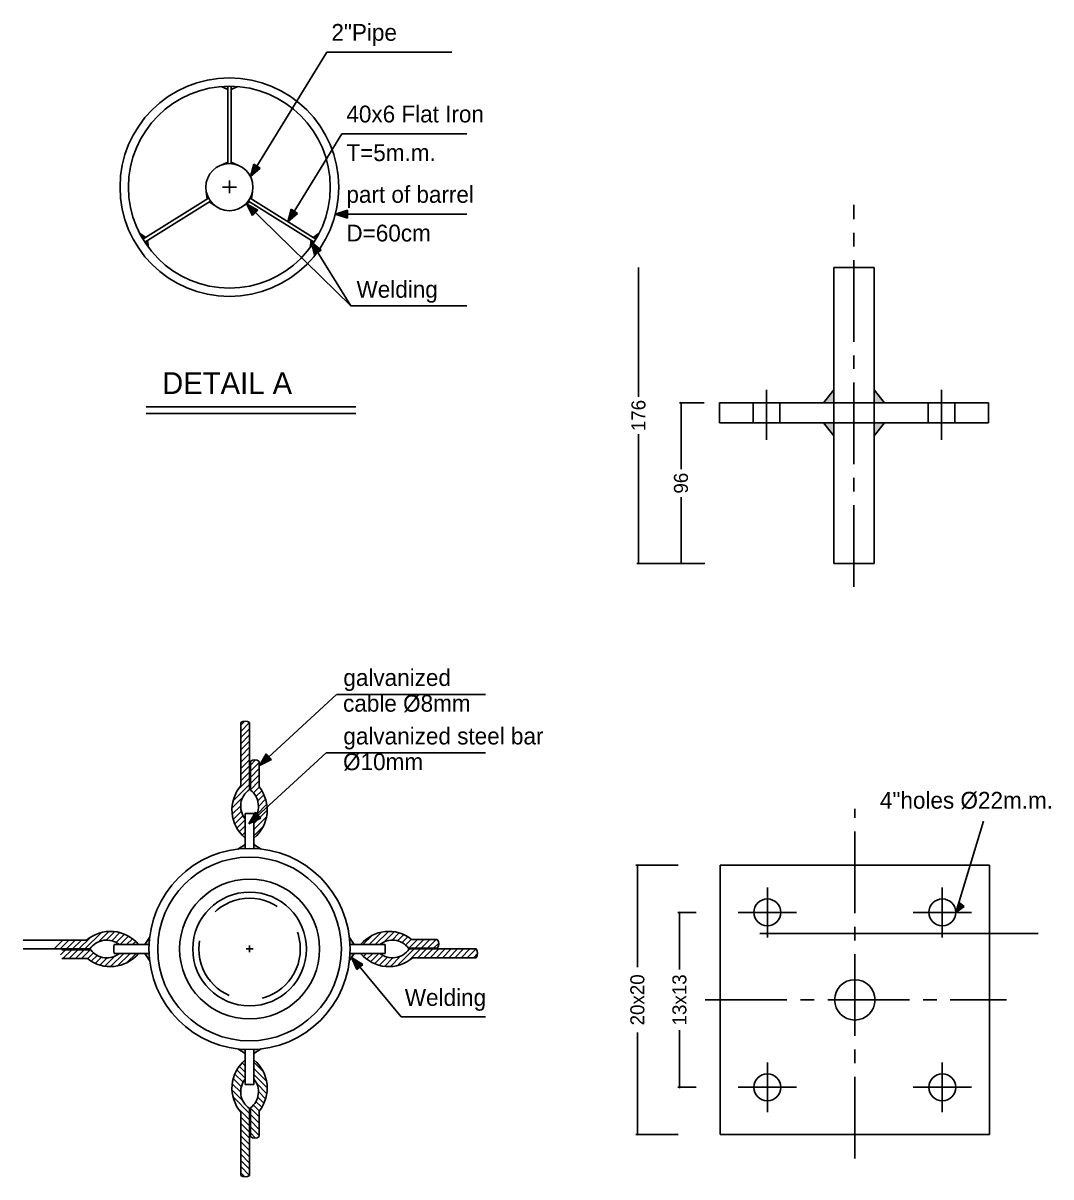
# Model space of a CAD drawing. Extents: x 152000 to 152174, y 158796 to 159332.
# Drawn here: x 152071.94 to 152100.69, y 158988.21 to 159020.49 of the extents above; entities that cross this region are included whole.
import ezdxf

# ---------------------------------------------------------------- set-up
doc = ezdxf.new("R2010")
doc.units = 0
doc.header["$LTSCALE"] = 3
doc.header["$MEASUREMENT"] = 0
doc.header["$PDMODE"] = 2
doc.header["$PDSIZE"] = 0.03
for name, pattern in [('CENTER', [2, 1.25, -0.25, 0.25, -0.25]), ('CENTER2', [28.575, 19.05, -3.175, 3.175, -3.175]), ('DASHED2', [0.375, 0.25, -0.125])]:
    doc.linetypes.add(name, pattern=pattern)
doc.layers.get('0').update_dxf_attribs({"linetype": 'CONTINUOUS'})
doc.layers.get('DEFPOINTS').update_dxf_attribs({"linetype": 'CONTINUOUS'})
for name, color, linetype in [('CENTER', 8, 'CENTER'), ('HATCH', 40, 'CONTINUOUS'), ('MECNEK', 6, 'CONTINUOUS'), ('NUMBERS', 6, 'CONTINUOUS'), ('TEXT', 7, 'CONTINUOUS')]:
    doc.layers.add(name, color=color, linetype=linetype)

# ---------------------------------------------------------------- blocks, each defined once
blk = doc.blocks.new('_OBLIQUE')
at = {"color": 0, "linetype": 'ByBlock'}
blk.add_line((-0.5, -0.5), (0.5, 0.5), dxfattribs=at)

msp = doc.modelspace()

# ---------------------------------------------------------------- hatches: boundary and pattern name
at = {"layer": 'HATCH'}
h = msp.add_hatch(color=256, dxfattribs=at)
h.paths.add_polyline_path([(152077.65871, 159018.72044, 0.01654441), (152077.47214, 159018.71115), (152077.65871, 159018.62641)])
h.paths.add_polyline_path([(152077.75282, 159018.62624), (152077.94118, 159018.711, 0.01670453), (152077.75282, 159018.72044)])
h = msp.add_hatch(color=256, dxfattribs=at)
h.paths.add_polyline_path([(152077.65871, 159016.55455), (152077.65871, 159016.59815), (152077.47214, 159016.51342, -0.07288281)])
h.paths.add_polyline_path([(152077.75282, 159016.5978), (152077.75282, 159016.55455, -0.07560547), (152077.94604, 159016.51085)])
for points in [[(152077.05965, 159015.76883), (152077.08661, 159015.56604), (152077.12357, 159015.58913, -0.07276174)], [(152077.30842, 159015.37197, -0.07347342), (152077.17344, 159015.50932), (152077.13648, 159015.48623)], [(152078.10311, 159015.37197, 0.07347342), (152078.23809, 159015.50932), (152078.27505, 159015.48623)], [(152078.35188, 159015.76883), (152078.32492, 159015.56604), (152078.28796, 159015.58913, 0.07276174)]]:
    msp.add_hatch(color=256, dxfattribs=at).paths.add_polyline_path(points)
h = msp.add_hatch(color=256, dxfattribs=at)
h.paths.add_polyline_path([(152075.19504, 159014.60601, 0.01669221), (152075.28679, 159014.44139), (152075.36728, 159014.49169)])
h.paths.add_polyline_path([(152075.4444, 159014.20695), (152075.41648, 159014.41145), (152075.33666, 159014.36157, 0.01669221)])
h = msp.add_hatch(color=256, dxfattribs=at)
h.paths.add_polyline_path([(152079.96712, 159014.20695, 0.01669221), (152080.07486, 159014.36157), (152079.99504, 159014.41145)])
h.paths.add_polyline_path([(152080.04424, 159014.49169), (152080.12474, 159014.44139, 0.01669221), (152080.21649, 159014.60601)])
h = msp.add_hatch(color=256, dxfattribs=at)
h.paths.add_polyline_path([(152094.61267, 159010.22206), (152094.32326, 159009.86452), (152094.61267, 159009.86452)])
h.paths.add_polyline_path([(152095.74202, 159010.22206), (152095.74202, 159009.86452), (152096.03143, 159009.86452)])
h.paths.add_polyline_path([(152096.03143, 159009.29984), (152095.74202, 159009.29984), (152095.74202, 159008.9423)])
h.paths.add_polyline_path([(152094.61267, 159009.29984), (152094.32326, 159009.29984), (152094.61267, 159008.9423)])
h = msp.add_hatch(color=256, dxfattribs=at)
h.paths.add_polyline_path([(152078.14824, 158997.51005), (152078.14824, 158997.39363, 0.01812486), (152077.94494, 158997.37739)])
h.paths.add_polyline_path([(152078.39293, 158997.51005), (152078.59623, 158997.37739, 0.01812486), (152078.39293, 158997.39363)])
h = msp.add_hatch(color=256, dxfattribs=at)
h.paths.add_polyline_path([(152075.34285, 158994.70466), (152075.45927, 158994.70466, -0.01812486), (152075.47551, 158994.90796)])
h.paths.add_polyline_path([(152075.34285, 158994.45997), (152075.47551, 158994.25667, -0.01812486), (152075.45927, 158994.45997)])
h = msp.add_hatch(color=256, dxfattribs=at)
h.paths.add_polyline_path([(152081.19832, 158994.45997), (152081.0819, 158994.45997, -0.01812486), (152081.06566, 158994.25667)])
h.paths.add_polyline_path([(152081.19832, 158994.70466), (152081.06566, 158994.90796, -0.01812486), (152081.0819, 158994.70466)])
h = msp.add_hatch(color=256, dxfattribs=at)
h.paths.add_polyline_path([(152078.14824, 158991.65458), (152078.14824, 158991.77099, -0.01812486), (152077.94494, 158991.78724)])
h.paths.add_polyline_path([(152078.39293, 158991.65458), (152078.59623, 158991.78724, -0.01812486), (152078.39293, 158991.77099)])
at = {"layer": 'TEXT'}
for points in [[(152078.29481, 159016.19246), (152078.56824, 159016.42626), (152078.38623, 159016.54041)], [(152078.35028, 159015.10694), (152078.50326, 159015.25779), (152078.1857, 159015.42685)], [(152079.3423, 159014.93031), (152079.61573, 159015.16411), (152079.43372, 159015.27826)], [(152080.6685, 159015.13739), (152081.01301, 159015.03378), (152081.01063, 159015.24861)], [(152080.08888, 159014.01661), (152080.27089, 159014.13076), (152079.99746, 159014.36456)], [(152078.88664, 158999.87941), (152078.73393, 159000.04252), (152078.54961, 158999.71693)], [(152078.58987, 158998.24334), (152078.43716, 158998.40646), (152078.25284, 158998.08086)], [(152098.02381, 158995.60592), (152098.26143, 158995.76831), (152098.1265, 158995.87478)], [(152081.12463, 158994.34704), (152081.27418, 158994.00408), (152081.44298, 158994.15047)]]:
    msp.add_hatch(color=2, dxfattribs=at).paths.add_polyline_path(points)

# ---------------------------------------------------------------- linework, layer by layer
at = {"color": 8, "linetype": 'ByBlock'}
for p, q in [((152089.15057, 159013.64786), (152089.15057, 159010.02713)), ((152090.98808, 159009.86452), (152090.29237, 159009.86452)), ((152090.33943, 159009.86452), (152090.33943, 159008.00474)), ((152089.15057, 159005.36592), (152089.15057, 159008.98665)), ((152090.33943, 159005.36592), (152090.33943, 159007.22569)), ((152090.42704, 159005.36592), (152089.10351, 159005.36592)), ((152091.00533, 159005.36592), (152090.29237, 159005.36592)), ((152090.2567, 158996.9235), (152089.07282, 158996.9235)), ((152089.11988, 158996.9235), (152089.11988, 158994.07135)), ((152090.76074, 158995.60592), (152090.24886, 158995.60592)), ((152090.29592, 158995.60592), (152090.29592, 158994.006)), ((152090.29592, 158990.71204), (152090.29592, 158992.31196)), ((152089.11988, 158989.39446), (152089.11988, 158992.24661)), ((152090.76074, 158990.71204), (152090.24886, 158990.71204)), ((152090.2567, 158989.39446), (152089.07282, 158989.39446))]:
    msp.add_line(p, q, dxfattribs=at)
at = {"layer": 'CENTER', "linetype": 'CENTER2', "ltscale": 5}
for p, q in [((152092.75348, 158994.90737), (152092.75348, 158996.30447)), ((152097.64736, 158994.90737), (152097.64736, 158996.30447)), ((152091.93994, 158995.60592), (152093.56702, 158995.60592)), ((152096.83382, 158995.60592), (152098.4609, 158995.60592)), ((152092.75348, 158990.01349), (152092.75348, 158991.41059)), ((152097.64736, 158990.01349), (152097.64736, 158991.41059)), ((152091.93994, 158990.71204), (152093.56702, 158990.71204)), ((152096.83382, 158990.71204), (152098.4609, 158990.71204))]:
    msp.add_line(p, q, dxfattribs=at)
at = {"layer": 'DEFPOINTS', "color": 0, "linetype": 'ByBlock'}
for p in [(152091.0273, 159009.86452), (152089.15057, 159005.36592), (152090.33943, 159005.36592), (152090.46625, 159005.36592), (152091.04454, 159005.36592), (152090.29592, 158996.9235), (152090.29592, 158995.60592), (152090.79996, 158995.60592), (152090.79996, 158990.71204), (152089.11988, 158989.39446), (152090.29592, 158989.39446)]:
    msp.add_point(p, dxfattribs=at)
at = {"layer": 'HATCH'}
for p, q in [((152078.13999, 159000.95909), (152078.02589, 159000.84499)), ((152078.27059, 159000.91666), (152078.02589, 159000.67196)), ((152078.27059, 159000.74363), (152078.02589, 159000.49894)), ((152078.27059, 159000.57061), (152078.02589, 159000.32591)), ((152078.27059, 159000.39758), (152078.02589, 159000.15289)), ((152078.27059, 159000.22456), (152078.02589, 158999.97986)), ((152078.27059, 159000.05153), (152078.02589, 158999.80684)), ((152078.27059, 158999.87851), (152078.02589, 158999.63381)), ((152078.27059, 158999.70548), (152078.02589, 158999.46079)), ((152078.43779, 158999.87269), (152078.29505, 158999.72995)), ((152078.53975, 158999.80162), (152078.29505, 158999.55693)), ((152078.27059, 158999.35943), (152077.93748, 158999.02633)), ((152078.27059, 158999.53246), (152078.02589, 158999.28776)), ((152078.53975, 158999.6286), (152078.29505, 158999.3839)), ((152078.53975, 158999.45557), (152078.29505, 158999.21088)), ((152078.27059, 158999.18641), (152077.80728, 158998.72311)), ((152078.53975, 158999.28255), (152078.29505, 158999.03785)), ((152078.54248, 158999.11226), (152078.37773, 158998.94751)), ((152078.07492, 158998.81772), (152077.778, 158998.5208)), ((152078.61364, 158999.01039), (152078.44956, 158998.84631)), ((152078.6735, 158998.89723), (152078.49958, 158998.7233)), ((152078.72064, 158998.77134), (152078.51921, 158998.56991)), ((152078.02217, 158998.59194), (152077.78431, 158998.35409)), ((152078.04022, 158998.43697), (152077.81241, 158998.20916)), ((152078.76412, 158998.46877), (152078.39293, 158998.09758)), ((152078.75248, 158998.63016), (152078.47004, 158998.34772)), ((152078.08891, 158998.31264), (152077.85659, 158998.08031)), ((152078.14824, 158998.19894), (152077.9139, 158997.9646)), ((152078.74443, 158998.27606), (152078.39293, 158997.92456)), ((152078.14824, 158998.02591), (152077.98275, 158997.86043)), ((152078.14824, 158997.85289), (152078.0623, 158997.76695)), ((152078.65251, 158998.01111), (152078.39293, 158997.75153)), ((152073.49346, 158994.58231), (152073.82657, 158994.91542)), ((152073.66649, 158994.58231), (152074.12979, 158995.04561)), ((152074.03518, 158994.77797), (152074.3321, 158995.07489)), ((152074.26096, 158994.83073), (152074.49881, 158995.06859)), ((152074.41593, 158994.81267), (152074.64373, 158995.04048)), ((152074.54026, 158994.76399), (152074.77259, 158994.99631)), ((152074.65396, 158994.70466), (152074.8883, 158994.939)), ((152074.82698, 158994.70466), (152074.99247, 158994.87014)), ((152081.69938, 158994.96423), (152081.43981, 158994.70466)), ((152081.96433, 158995.05616), (152081.61283, 158994.70466)), ((152082.15705, 158995.07585), (152081.78586, 158994.70466)), ((152082.31843, 158995.06421), (152082.03599, 158994.78177)), ((152082.45961, 158995.03236), (152082.25819, 158994.83094)), ((152082.5855, 158994.98523), (152082.41157, 158994.8113)), ((152082.69867, 158994.92537), (152082.53459, 158994.76129)), ((152082.80053, 158994.85421), (152082.63578, 158994.68946)), ((152082.97082, 158994.85148), (152082.72613, 158994.60678)), ((152083.14385, 158994.85148), (152082.89915, 158994.60678)), ((152083.31687, 158994.85148), (152083.07218, 158994.60678)), ((152083.4899, 158994.85148), (152083.2452, 158994.60678)), ((152072.80137, 158994.58231), (152073.04606, 158994.82701)), ((152072.97439, 158994.58231), (152073.21908, 158994.82701)), ((152072.98021, 158994.41511), (152073.12295, 158994.55784)), ((152073.05128, 158994.31315), (152073.29597, 158994.55784)), ((152073.14741, 158994.58231), (152073.39211, 158994.82701)), ((152073.2243, 158994.31315), (152073.46899, 158994.55784)), ((152073.32044, 158994.58231), (152073.56513, 158994.82701)), ((152073.39733, 158994.31315), (152073.64202, 158994.55784)), ((152073.57035, 158994.31315), (152073.81504, 158994.55784)), ((152075.00001, 158994.70466), (152075.08595, 158994.7906)), ((152082.87468, 158994.58231), (152082.41138, 158994.11901)), ((152083.04771, 158994.58231), (152082.7146, 158994.24921)), ((152083.22073, 158994.58231), (152082.97604, 158994.33762)), ((152083.39376, 158994.58231), (152083.14906, 158994.33762)), ((152083.56678, 158994.58231), (152083.32209, 158994.33762)), ((152083.56096, 158994.74952), (152083.41823, 158994.60678)), ((152083.73981, 158994.58231), (152083.49511, 158994.33762)), ((152083.91283, 158994.58231), (152083.66814, 158994.33762)), ((152084.08586, 158994.58231), (152083.84116, 158994.33762)), ((152084.25888, 158994.58231), (152084.01419, 158994.33762)), ((152084.4319, 158994.58231), (152084.18721, 158994.33762)), ((152084.60493, 158994.58231), (152084.36024, 158994.33762)), ((152073.74064, 158994.31042), (152073.90539, 158994.47517)), ((152073.8425, 158994.23925), (152074.00658, 158994.40333)), ((152073.95567, 158994.1794), (152074.1296, 158994.35332)), ((152074.08156, 158994.13226), (152074.28299, 158994.33369)), ((152074.22274, 158994.10042), (152074.50518, 158994.38285)), ((152074.38413, 158994.08878), (152074.75531, 158994.45997)), ((152074.57684, 158994.10847), (152074.92834, 158994.45997)), ((152074.84179, 158994.20039), (152075.10136, 158994.45997)), ((152081.54116, 158994.45997), (152081.45522, 158994.37402)), ((152081.71419, 158994.45997), (152081.5487, 158994.29448)), ((152081.88721, 158994.45997), (152081.65287, 158994.22563)), ((152082.00091, 158994.40064), (152081.76858, 158994.16831)), ((152082.12525, 158994.35195), (152081.89744, 158994.12414)), ((152082.28021, 158994.33389), (152082.04236, 158994.09604)), ((152082.506, 158994.38665), (152082.20908, 158994.08973)), ((152084.64736, 158994.45172), (152084.53326, 158994.33762)), ((152078.14824, 158991.13871), (152077.98275, 158991.3042)), ((152078.14824, 158991.31173), (152078.0623, 158991.39768)), ((152078.65251, 158991.15352), (152078.39293, 158991.41309)), ((152078.08891, 158990.85199), (152077.85659, 158991.08431)), ((152078.14824, 158990.96569), (152077.9139, 158991.20002)), ((152078.74443, 158990.88857), (152078.39293, 158991.24007)), ((152078.76412, 158990.69585), (152078.39293, 158991.06704)), ((152078.07492, 158990.3469), (152077.778, 158990.64382)), ((152078.02217, 158990.57268), (152077.78431, 158990.81054)), ((152078.04022, 158990.72765), (152077.81241, 158990.95546)), ((152078.75248, 158990.53447), (152078.47004, 158990.8169)), ((152078.27059, 158989.97822), (152077.80728, 158990.44152)), ((152078.61364, 158990.15423), (152078.44956, 158990.31831)), ((152078.6735, 158990.2674), (152078.49958, 158990.44132)), ((152078.72064, 158990.39329), (152078.51921, 158990.59471)), ((152078.27059, 158989.80519), (152077.93748, 158990.1383)), ((152078.53975, 158989.88208), (152078.29505, 158990.12677)), ((152078.54248, 158990.05237), (152078.37773, 158990.21712)), ((152078.27059, 158989.63217), (152078.02589, 158989.87686)), ((152078.27059, 158989.45914), (152078.02589, 158989.70383)), ((152078.53975, 158989.70905), (152078.29505, 158989.95375)), ((152078.53975, 158989.53603), (152078.29505, 158989.78072)), ((152078.27059, 158989.28612), (152078.02589, 158989.53081)), ((152078.27059, 158989.11309), (152078.02589, 158989.35779)), ((152078.53975, 158989.363), (152078.29505, 158989.6077)), ((152078.43779, 158989.29194), (152078.29505, 158989.43467)), ((152078.27059, 158988.94007), (152078.02589, 158989.18476)), ((152078.27059, 158988.76704), (152078.02589, 158989.01174)), ((152078.27059, 158988.59402), (152078.02589, 158988.83871)), ((152078.27059, 158988.42099), (152078.02589, 158988.66569)), ((152078.27059, 158988.24797), (152078.02589, 158988.49266)), ((152078.13999, 158988.20554), (152078.02589, 158988.31964))]:
    msp.add_line(p, q, dxfattribs=at)
at = {"layer": 'MECNEK'}
for p, q in [((152077.65869, 159018.62642), (152077.47214, 159018.71115)), ((152077.65871, 159016.55455), (152077.65871, 159018.72044)), ((152077.75282, 159016.55455), (152077.75282, 159018.72044)), ((152077.75282, 159018.62624), (152077.94104, 159018.71094)), ((152077.65869, 159016.59815), (152077.47214, 159016.51342)), ((152077.75282, 159016.5978), (152077.94604, 159016.51085)), ((152077.90165, 159015.89744), (152077.51731, 159015.89744)), ((152077.70576, 159015.72964), (152077.70576, 159016.08475)), ((152077.12357, 159015.58913), (152075.28646, 159014.44118)), ((152077.17344, 159015.50932), (152075.33633, 159014.36137)), ((152077.08661, 159015.56604), (152077.05961, 159015.76914)), ((152078.23809, 159015.50932), (152080.0752, 159014.36137)), ((152078.28796, 159015.58913), (152080.12507, 159014.44118)), ((152078.32492, 159015.56604), (152078.35192, 159015.76914)), ((152077.13648, 159015.48623), (152077.30842, 159015.37197)), ((152078.27505, 159015.48623), (152078.10311, 159015.37197)), ((152075.36575, 159014.49271), (152075.19504, 159014.60601)), ((152080.04578, 159014.49271), (152080.21649, 159014.60601)), ((152075.41648, 159014.41145), (152075.4444, 159014.20695)), ((152079.99504, 159014.41145), (152079.96712, 159014.20695)), ((152094.61267, 159005.36592), (152094.61267, 159013.64786)), ((152094.61267, 159013.64786), (152095.74202, 159013.64786)), ((152095.74202, 159005.36592), (152095.74202, 159013.64786)), ((152094.61267, 159010.22206), (152094.32326, 159009.86452)), ((152095.74202, 159010.22206), (152096.03143, 159009.86452)), ((152091.41282, 159009.86452), (152098.94187, 159009.86452)), ((152091.41282, 159009.86452), (152091.41282, 159009.29984)), ((152098.94187, 159009.86452), (152098.94187, 159009.29984)), ((152091.41282, 159009.29984), (152098.94187, 159009.29984)), ((152094.61267, 159008.9423), (152094.32326, 159009.29984)), ((152095.74202, 159008.9423), (152096.03143, 159009.29984)), ((152094.61267, 159005.36592), (152095.74202, 159005.36592)), ((152078.02589, 158999.14512), (152078.02589, 159000.91755)), ((152078.27059, 158999.0469), (152078.27059, 159000.91755)), ((152078.29505, 158999.02315), (152078.29505, 158999.83202)), ((152078.53975, 158999.11569), (152078.53975, 158999.83202)), ((152078.14824, 158997.39363), (152078.14824, 158998.37309)), ((152078.39293, 158997.39363), (152078.39293, 158998.37309)), ((152078.14824, 158997.51005), (152077.94494, 158997.37739)), ((152078.39293, 158997.51005), (152078.59623, 158997.37739)), ((152091.4359, 158996.9235), (152091.4359, 158989.39446)), ((152091.4359, 158996.9235), (152098.96494, 158996.9235)), ((152098.96494, 158996.9235), (152098.96494, 158989.39446)), ((152075.34285, 158994.70466), (152075.47551, 158994.90796)), ((152081.19832, 158994.70466), (152081.06566, 158994.90796)), ((152082.80396, 158994.85148), (152083.52029, 158994.85148)), ((152073.70777, 158994.82701), (152071.93535, 158994.82701)), ((152073.806, 158994.58231), (152071.93535, 158994.58231)), ((152073.82975, 158994.55784), (152073.02088, 158994.55784)), ((152075.45927, 158994.70466), (152074.4798, 158994.70466)), ((152078.37245, 158994.58231), (152078.17259, 158994.58231)), ((152078.27059, 158994.49505), (152078.27059, 158994.67971)), ((152081.0819, 158994.70466), (152082.06137, 158994.70466)), ((152082.71142, 158994.60678), (152083.52029, 158994.60678)), ((152082.73517, 158994.58231), (152084.60582, 158994.58231)), ((152073.73721, 158994.31315), (152073.02088, 158994.31315)), ((152075.45927, 158994.45997), (152074.4798, 158994.45997)), ((152075.34285, 158994.45997), (152075.47551, 158994.25667)), ((152081.19832, 158994.45997), (152081.06566, 158994.25667)), ((152081.0819, 158994.45997), (152082.06137, 158994.45997)), ((152082.8334, 158994.33762), (152084.60582, 158994.33762)), ((152078.14824, 158991.65458), (152077.94494, 158991.78724)), ((152078.14824, 158991.77099), (152078.14824, 158990.79153)), ((152078.39293, 158991.65458), (152078.59623, 158991.78724)), ((152078.39293, 158991.77099), (152078.39293, 158990.79153)), ((152078.02589, 158990.0195), (152078.02589, 158988.24708)), ((152078.27059, 158990.11772), (152078.27059, 158988.24708)), ((152078.29505, 158990.14147), (152078.29505, 158989.33261)), ((152078.53975, 158990.04894), (152078.53975, 158989.33261)), ((152091.4359, 158989.39446), (152098.96494, 158989.39446))]:
    msp.add_line(p, q, dxfattribs=at)
at = {"layer": 'MECNEK', "linetype": 'DASHED2', "ltscale": 1.2}
for p, q in [((152092.35395, 159009.29984), (152092.35395, 159009.86452)), ((152093.10686, 159009.29984), (152093.10686, 159009.86452)), ((152097.24783, 159009.29984), (152097.24783, 159009.86452)), ((152098.00074, 159009.29984), (152098.00074, 159009.86452))]:
    msp.add_line(p, q, dxfattribs=at)
at = {"layer": 'MECNEK'}
for centre, radius in [((152077.70576, 159015.89744), 3.05867), ((152077.70576, 159015.89744), 2.82339), ((152077.70576, 159015.89744), 0.65879), ((152078.27059, 158994.58231), 2.81398), ((152078.27059, 158994.58231), 2.56929), ((152078.27059, 158994.58231), 1.95755), ((152078.27059, 158994.58231), 1.59051), ((152092.75348, 158995.60592), 0.37645), ((152097.64736, 158995.60592), 0.37645), ((152095.20042, 158993.15898), 0.56468), ((152092.75348, 158990.71204), 0.37645), ((152097.64736, 158990.71204), 0.37645)]:
    msp.add_circle(centre, radius, dxfattribs=at)
at = {"layer": 'MECNEK', "linetype": 'DASHED2', "ltscale": 2.5}
msp.add_circle((152078.27059, 158994.58231), 1.41922, dxfattribs=at)
at = {"layer": 'MECNEK'}
for centre, radius, start, end in [((152078.14824, 159000.75896), 0.20029, 52.349829, 127.650171), ((152078.4174, 158999.67343), 0.20029, 52.349829, 127.650171), ((152078.80091, 158998.47603), 1.02388, 139.194972, 230.398453), ((152078.58641, 158998.57915), 0.56439, 124.027173, 219.071142), ((152077.74026, 158998.47603), 1.02388, 309.601547, 38.66279), ((152077.96241, 158998.57659), 0.55684, 320.637525, 53.317818), ((152078.27059, 158994.58231), 3.79275, 88.151428, 91.848572), ((152074.37687, 158994.05199), 1.02388, 39.601547, 130.805028), ((152082.1643, 158994.05199), 1.02388, 51.33721, 140.398453), ((152083.36171, 158994.72913), 0.20029, 322.349829, 37.650171), ((152074.27375, 158994.26649), 0.56439, 50.928858, 145.972827), ((152074.27631, 158994.89049), 0.55684, 216.682182, 309.362475), ((152078.27059, 158994.58231), 3.79275, 178.151428, 181.848572), ((152082.26486, 158994.27414), 0.55684, 36.682182, 129.362475), ((152082.26742, 158994.89814), 0.56439, 230.928858, 325.972827), ((152078.27059, 158994.58231), 3.79275, 358.151428, 1.848572), ((152084.44724, 158994.45997), 0.20029, 322.349829, 37.650171), ((152074.37687, 158995.11264), 1.02388, 231.33721, 320.398453), ((152082.1643, 158995.11264), 1.02388, 219.601547, 310.805028), ((152078.80091, 158990.6886), 1.02388, 129.601547, 220.805028), ((152077.74026, 158990.6886), 1.02388, 321.33721, 50.398453), ((152078.58641, 158990.58547), 0.56439, 140.928858, 235.972827), ((152078.27059, 158994.58231), 3.79275, 268.151428, 271.848572), ((152077.96241, 158990.58804), 0.55684, 306.682182, 39.362475), ((152078.4174, 158989.49119), 0.20029, 232.349829, 307.650171), ((152078.14824, 158988.40566), 0.20029, 232.349829, 307.650171)]:
    msp.add_arc(centre, radius, start, end, dxfattribs=at)
at = {"layer": 'NUMBERS', "color": 8, "linetype": 'CENTER2', "ltscale": 0.04}
for p, q in [((152095.17734, 159004.71462), (152095.17734, 159015.40672)), ((152092.73041, 159008.82566), (152092.73041, 159010.22276)), ((152097.62428, 159008.82566), (152097.62428, 159010.22276)), ((152095.20042, 158988.72372), (152095.20042, 158998.50503)), ((152091.01273, 158993.15898), (152099.4453, 158993.15898))]:
    msp.add_line(p, q, dxfattribs=at)
at = {"layer": 'TEXT', "color": 2}
for p, q in [((152080.43582, 159019.67018), (152078.29481, 159016.19246)), ((152080.43582, 159019.67018), (152083.92865, 159019.67018)), ((152080.85412, 159017.38602), (152079.3423, 159014.93031)), ((152080.85412, 159017.38602), (152084.34695, 159017.38602)), ((152078.38623, 159016.54041), (152078.56824, 159016.42626)), ((152078.29481, 159016.19246), (152078.56824, 159016.42626)), ((152081.09845, 159012.57618), (152078.1857, 159015.42685)), ((152078.1857, 159015.42685), (152078.50326, 159015.25779)), ((152078.1857, 159015.42685), (152078.35028, 159015.10694)), ((152078.35028, 159015.10694), (152078.50326, 159015.25779)), ((152079.3423, 159014.93031), (152079.43372, 159015.27826)), ((152079.43372, 159015.27826), (152079.61573, 159015.16411)), ((152080.6685, 159015.13739), (152081.01063, 159015.24861)), ((152081.01063, 159015.24861), (152081.01301, 159015.03378)), ((152079.3423, 159014.93031), (152079.61573, 159015.16411)), ((152080.6685, 159015.13739), (152084.34695, 159015.13739)), ((152080.6685, 159015.13739), (152081.01301, 159015.03378)), ((152081.09845, 159012.57618), (152079.99746, 159014.36456)), ((152079.99746, 159014.36456), (152080.08888, 159014.01661)), ((152079.99746, 159014.36456), (152080.27089, 159014.13076)), ((152080.08888, 159014.01661), (152080.27089, 159014.13076)), ((152081.09845, 159012.57618), (152084.34695, 159012.57618)), ((152075.38164, 159009.74703), (152081.24613, 159009.74703)), ((152075.38164, 159009.56273), (152081.24613, 159009.56273)), ((152080.70219, 159001.6988), (152078.54961, 158999.71693)), ((152084.87384, 159001.70391), (152080.70774, 159001.70391)), ((152080.41097, 159000.06784), (152078.25284, 158998.08086)), ((152078.54961, 158999.71693), (152078.73393, 159000.04252)), ((152078.88664, 158999.87941), (152078.73393, 159000.04252)), ((152084.87384, 159000.06784), (152080.41097, 159000.06784)), ((152078.54961, 158999.71693), (152078.88664, 158999.87941)), ((152078.25284, 158998.08086), (152078.43716, 158998.40646)), ((152078.58987, 158998.24334), (152078.43716, 158998.40646)), ((152078.25284, 158998.08086), (152078.58987, 158998.24334)), ((152098.80163, 158998.16147), (152098.02381, 158995.60592)), ((152098.02381, 158995.60592), (152098.1265, 158995.87478)), ((152098.1265, 158995.87478), (152098.26143, 158995.76831)), ((152098.02381, 158995.60592), (152098.26143, 158995.76831)), ((152100.32457, 158995.01533), (152092.54663, 158995.01533)), ((152081.12463, 158994.34704), (152081.27418, 158994.00408)), ((152081.12463, 158994.34704), (152081.44298, 158994.15047)), ((152082.51032, 158992.68612), (152081.24374, 158994.21393)), ((152081.44298, 158994.15047), (152081.27418, 158994.00408)), ((152084.87384, 158992.68612), (152082.51032, 158992.68612))]:
    msp.add_line(p, q, dxfattribs=at)
at = {"layer": 'TEXT', "color": 5}
msp.add_line((152078.29481, 159016.19246), (152078.38623, 159016.54041), dxfattribs=at)

# ---------------------------------------------------------------- block references
at = {"color": 8, "linetype": 'ByBlock', "xscale": 0.03921375878615901, "yscale": 0.03921375878615901, "zscale": 0.03921375878615901}
for p, rotation in [((152090.33943, 159009.86452), 90), ((152089.15057, 159005.36592), 270), ((152090.33943, 159005.36592), 270), ((152089.11988, 158996.9235), 90), ((152090.29592, 158995.60592), 90), ((152090.29592, 158990.71204), 270), ((152089.11988, 158989.39446), 270)]:
    msp.add_blockref('_OBLIQUE', p, dxfattribs=dict(at, rotation=rotation))

# ---------------------------------------------------------------- texts
at = {"color": 4, "linetype": 'Continuous'}
msp.add_text('DETAIL A ', height=0.611735, dxfattribs=at).set_placement((152075.82405, 159010.10891))
at = {"color": 0, "linetype": 'ByBlock', "char_height": 0.392138, "attachment_point": 5, "rotation": 90}
for s, insert in [('\\A1;176', (152089.15057, 159009.50689)), ('\\A1;96', (152090.33943, 159007.61522)), ('\\A1;20x20', (152089.11988, 158993.15898)), ('\\A1;13x13', (152090.29592, 158993.15898))]:
    msp.add_mtext(s, dxfattribs=dict(at, insert=insert))
at = {"layer": 'TEXT', "color": 0}
for s, height, p in [('2"Pipe', 0.470565, (152080.56063, 159019.99199)), ('40x6 Flat Iron', 0.4705651, (152080.97894, 159017.70782)), ('T=5m.m.', 0.470565, (152080.97894, 159016.62589)), ('part of barrel', 0.4705651, (152080.97894, 159015.4592)), ('D=60cm', 0.470565, (152080.97894, 159014.37726)), ('Welding', 0.470565, (152081.26251, 159012.80351)), ('galvanized', 0.470565, (152080.8946, 159001.94125)), ('cable %%C8mm', 0.4705651, (152080.88604, 159001.22164)), ('galvanized steel bar', 0.4705651, (152080.8946, 159000.30519)), ('%%C10mm', 0.470565, (152080.88604, 158999.58558)), ('4"holes %%C22m.m.', 0.4705651, (152095.90311, 158998.50799)), ('Welding', 0.470565, (152082.61287, 158992.99204))]:
    msp.add_text(s, height=height, dxfattribs=at).set_placement(p)

doc.saveas('drawing.dxf')
